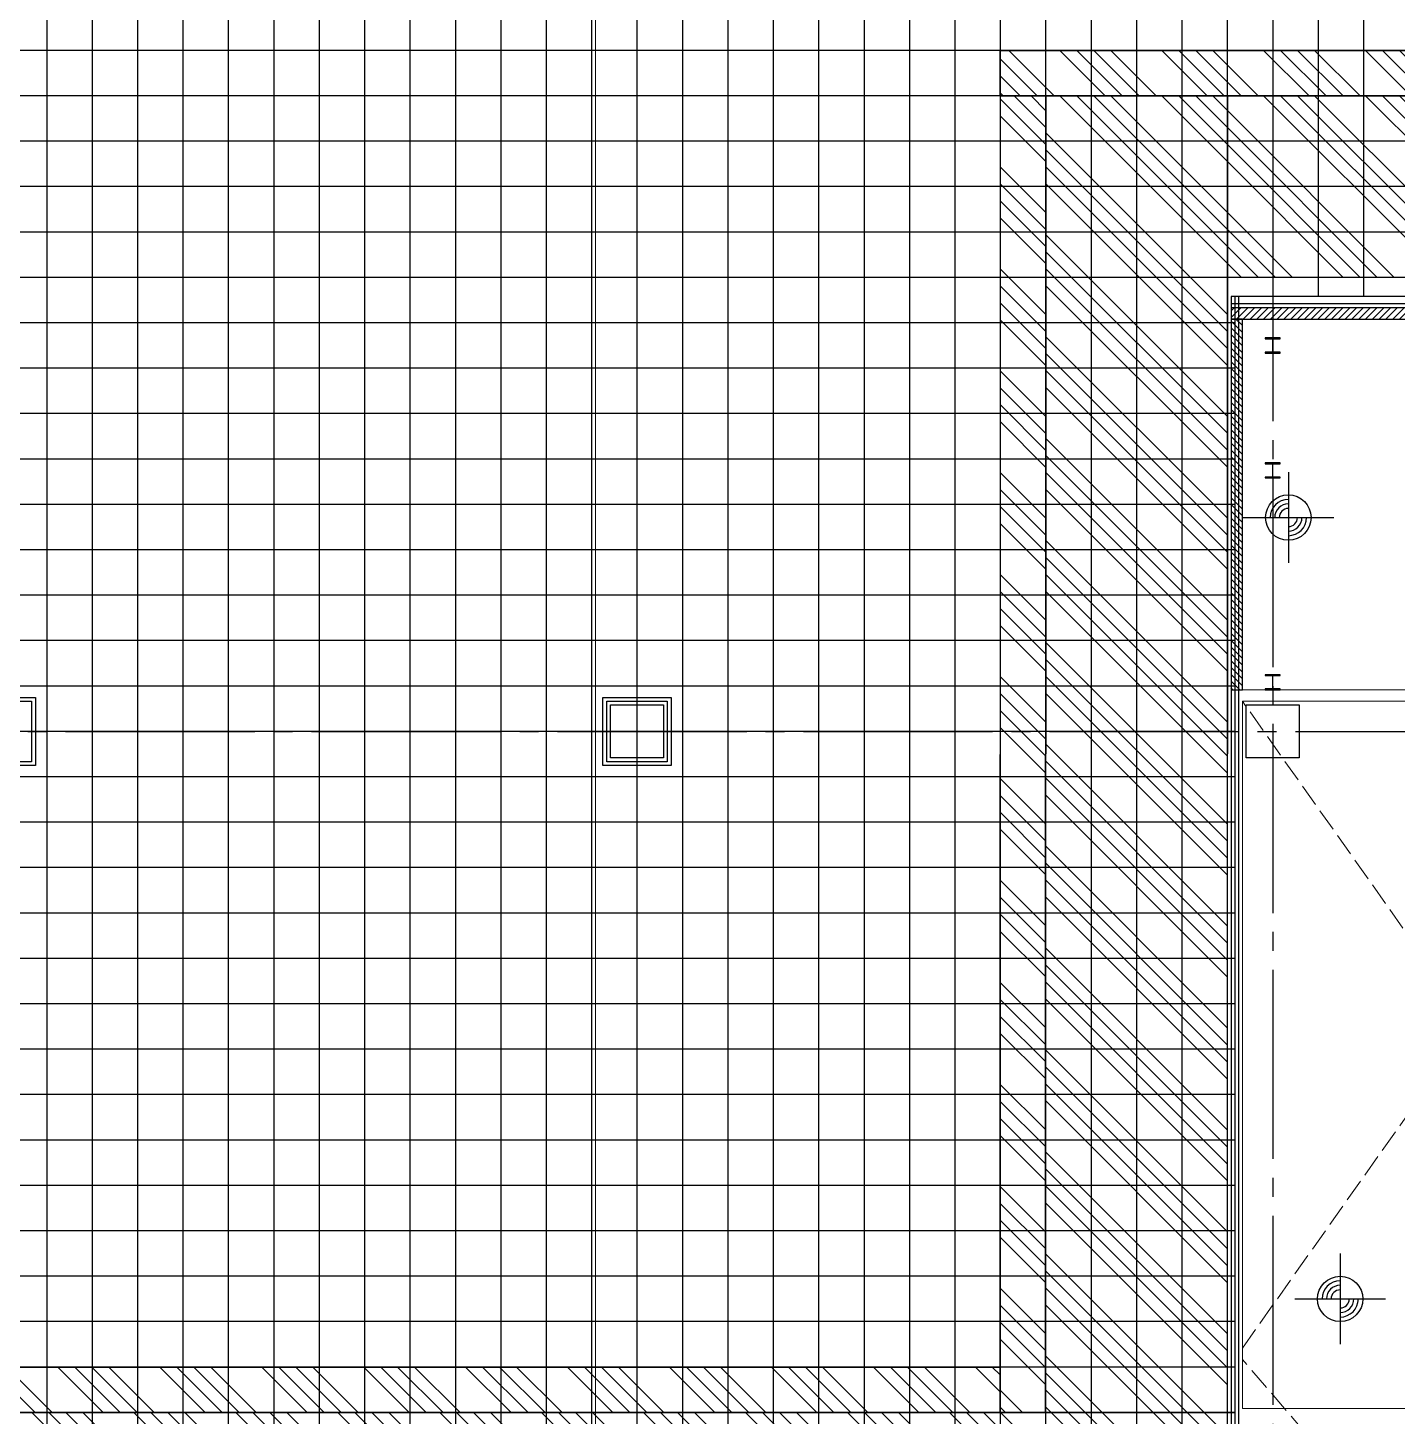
# Model space of a CAD drawing. Header units: millimetres. Extents: x -960 to 41501, y -1010 to 11880.
# Drawn here: x 15155 to 16965, y 595 to 2430 of the extents above; entities that cross this region are included whole.
import ezdxf
from ezdxf.enums import TextEntityAlignment as Align

# ---------------------------------------------------------------- set-up
doc = ezdxf.new("R2010")
doc.units = ezdxf.units.MM
doc.header["$LTSCALE"] = 100
doc.linetypes.add('X-S-FAB-L10$0$COL-CEN-LIN', pattern=[3.25, 2.5, -0.25, 0.25, -0.25])
doc.linetypes.add('X-S-FAB-L10$0$HIDDEN', pattern=[0.4, 0.3, -0.1])
for name, color, linetype in [('0-XREF', 7, 'Continuous'), ('188K-SM-03-F10-ARCH-PA-Y2257103$0$K-P1S-4.2-單抗', 53, 'Continuous'), ('188K-SM-03-F10-ARCH-PA-Y2257103$0$K-岩棉 2hr 7.5-單抗', 53, 'Continuous'), ('188K-SM-03-F10-ARCH-RF-Y2257103$0$K-RF-0.55', 191, 'Continuous'), ('188K-SM-03-F10-ARCH-RF-Y2257103$0$K-RF-0.55-AREA', 6, 'Continuous'), ('188K-SM-03-F10-ARCH-RF-Y2257103$0$K-RF-動線-1500', 5, 'Continuous'), ('188K-SM-03-F10-ARCH-RF-Y2257103$0$K-RF-動線-1500-預降', 14, 'Continuous'), ('X-S-FAB-L10$0$0-DIM-INT', 8, 'Continuous'), ('X-S-FAB-L10$0$0-DIM-TXT', 8, 'Continuous'), ('X-S-FAB-L10$0$A-WALL-IN', 8, 'Continuous'), ('X-S-FAB-L10$0$BLOCK', 8, 'Continuous'), ('X-S-FAB-L10$0$CCL', 8, 'X-S-FAB-L10$0$COL-CEN-LIN'), ('X-S-FAB-L10$0$COL-S', 8, 'Continuous'), ('X-S-FAB-L10$0$OPEN', 8, 'Continuous'), ('X-S-FAB-L10$0$S-FNDN', 8, 'Continuous'), ('X-S-FAB-L10$0$S-鋼柱', 1, 'Continuous'), ('X-S-FAB-L10$0$WALL_188K_IN', 8, 'Continuous')]:
    doc.layers.add(name, color=color, linetype=linetype)
doc.styles.add('X-S-FAB-L10$0$CHINA', font='simplex.shx', dxfattribs={"width": 0.75, "bigfont": 'chineset.shx'})
doc.styles.add('X-S-FAB-L10$0$Standard', font='', dxfattribs={"width": 0.8})
doc.styles.add('X-S-FAB-L10$0$TG_NOTE_TEXT', font='simplex.shx', dxfattribs={"width": 0.75, "bigfont": 'chineset.shx'})
doc.styles.get('X-S-FAB-L10$0$Standard').set_extended_font_data('Microsoft JhengHei')

# ---------------------------------------------------------------- blocks, each defined once
blk = doc.blocks.new('X-S-FAB-L10$0$FAB2-L05')
at = {"layer": 'X-S-FAB-L10$0$CCL'}
for p, q in [((-10200, 11005), (-10200, 0)), ((-9360, 11005), (-9360, 0)), ((-26880, 2220), (1210, 2220))]:
    blk.add_line(p, q, dxfattribs=at)
at = {"layer": 'X-S-FAB-L10$0$COL-S'}
for points in [[(-10235, 2255), (-10165, 2255), (-10165, 2185), (-10235, 2185)], [(-9395, 2255), (-9325, 2255), (-9325, 2185), (-9395, 2185)]]:
    blk.add_lwpolyline(points, close=True, dxfattribs=at)
blk = doc.blocks.new('X-S-FAB-L10')
at = {"layer": 'X-S-FAB-L10$0$WALL_188K_IN'}
h = blk.add_hatch(dxfattribs=at)
h.set_pattern_fill('LINE', color=256, scale=2, angle=45)
h.set_pattern_definition([(45, (16976.6165, 2045), (-4.49013, 4.49013), [])])
h.paths.add_polyline_path([(16745, 2045), (17075, 2045), (17075, 2060), (16745, 2060)])
h = blk.add_hatch(dxfattribs=at)
h.set_pattern_fill('LINE', color=256, scale=2, angle=135)
h.set_pattern_definition([(135, (16760, 1946.6165), (-4.49013, -4.49013), [])])
h.paths.add_polyline_path([(16760, 1555), (16760, 2045), (16745, 2045), (16745, 1555)])
at = {"layer": 'X-S-FAB-L10$0$0-DIM-INT'}
for p, q in [((16820.7, 1842.7), (16820.7, 1722.7)), ((16760.7, 1782.7), (16880.7, 1782.7)), ((16889.2, 810), (16889.2, 690)), ((16829.2, 750), (16949.2, 750))]:
    blk.add_line(p, q, dxfattribs=at)
for centre in [(16820.7, 1782.7), (16889.2, 750)]:
    blk.add_circle(centre, 30, dxfattribs=at)
for centre, radius, start, end in [((16820.7, 1782.7), 24, 90, 180), ((16820.7, 1782.7), 18, 90, 180), ((16820.7, 1782.7), 12, 90, 180), ((16820.7, 1782.7), 24, 270, 0), ((16820.7, 1782.7), 18, 270, 0), ((16820.7, 1782.7), 12, 270, 0), ((16889.2, 750), 24, 90, 180), ((16889.2, 750), 18, 90, 180), ((16889.2, 750), 12, 90, 180), ((16889.2, 750), 24, 270, 0), ((16889.2, 750), 18, 270, 0), ((16889.2, 750), 12, 270, 0)]:
    blk.add_arc(centre, radius, start, end, dxfattribs=at)
at = {"layer": 'X-S-FAB-L10$0$A-WALL-IN', "lineweight": 0}
for p, q in [((16745, 1555), (16760, 1555)), ((16745, 1555), (16745, -44)), ((17680, 1555), (16760, 1555)), ((16760, 605), (16760, 1540)), ((16760, 1540), (17365, 1540)), ((17365, 605), (16760, 605))]:
    blk.add_line(p, q, dxfattribs=at)
at = {"layer": 'X-S-FAB-L10$0$COL-S'}
for p, q in [((15925, 1535), (15995, 1535)), ((15925, 1465), (15925, 1535)), ((15995, 1535), (15995, 1465)), ((16765, 1535), (16835, 1535)), ((16765, 1465), (16765, 1535)), ((16835, 1535), (16835, 1465)), ((15995, 1465), (15925, 1465)), ((16835, 1465), (16765, 1465))]:
    blk.add_line(p, q, dxfattribs=at)
at = {"layer": 'X-S-FAB-L10$0$OPEN', "linetype": 'X-S-FAB-L10$0$HIDDEN', "lineweight": 0}
for p, q in [((16760, 685), (17365, 1540)), ((17365, 685), (16760, 1540)), ((17365, -35), (16760, 670))]:
    blk.add_line(p, q, dxfattribs=at)
at = {"layer": 'X-S-FAB-L10$0$S-FNDN', "lineweight": 0, "flags": 128}
blk.add_lwpolyline([(11070, 4530), (11935, 4530), (11935, -55), (12665, -55), (12665, -270), (15175, -270), (15175, -55), (15905, -55), (15905, 4530), (16672.5, 4530), (16672.5, 5003), (15905, 5003), (15905, 9055), (11935, 9055), (11935, 5003), (11070, 5003)], close=True, dxfattribs=at)
at = {"layer": 'X-S-FAB-L10$0$S-鋼柱'}
for p, q in [((16810, 2020), (16790, 2020)), ((16790, 2020), (16790, 2018.8)), ((16790, 2018.8), (16798.8, 2018.8)), ((16801.2, 2018.8), (16810, 2018.8)), ((16810, 2018.8), (16810, 2020)), ((16798.8, 2001.2), (16790, 2001.2)), ((16790, 2001.2), (16790, 2000)), ((16799.6, 2018), (16799.6, 2002)), ((16800.4, 2002), (16800.4, 2018)), ((16810, 2001.2), (16801.2, 2001.2)), ((16810, 2000), (16810, 2001.2)), ((16790, 2000), (16810, 2000)), ((16810, 1855), (16790, 1855)), ((16790, 1855), (16790, 1853.8)), ((16790, 1853.8), (16798.8, 1853.8)), ((16801.2, 1853.8), (16810, 1853.8)), ((16810, 1853.8), (16810, 1855)), ((16798.8, 1836.2), (16790, 1836.2)), ((16790, 1836.2), (16790, 1835)), ((16799.6, 1853), (16799.6, 1837)), ((16800.4, 1837), (16800.4, 1853)), ((16810, 1836.2), (16801.2, 1836.2)), ((16810, 1835), (16810, 1836.2)), ((16790, 1835), (16810, 1835)), ((16810, 1575), (16790, 1575)), ((16790, 1575), (16790, 1573.8)), ((16790, 1573.8), (16798.8, 1573.8)), ((16799.6, 1573), (16799.6, 1557)), ((16800.4, 1557), (16800.4, 1573)), ((16801.2, 1573.8), (16810, 1573.8)), ((16810, 1573.8), (16810, 1575)), ((16798.8, 1556.2), (16790, 1556.2)), ((16790, 1556.2), (16790, 1555)), ((16790, 1555), (16810, 1555)), ((16810, 1556.2), (16801.2, 1556.2)), ((16810, 1555), (16810, 1556.2))]:
    blk.add_line(p, q, dxfattribs=at)
for centre, start, end in [((16798.8, 2018), 360, 90), ((16801.2, 2018), 90, 180), ((16798.8, 2002), 270, 0), ((16801.2, 2002), 180, 270), ((16798.8, 1853), 360, 90), ((16801.2, 1853), 90, 180), ((16798.8, 1837), 270, 0), ((16801.2, 1837), 180, 270), ((16798.8, 1573), 360, 90), ((16801.2, 1573), 90, 180), ((16798.8, 1557), 270, 0), ((16801.2, 1557), 180, 270)]:
    blk.add_arc(centre, 0.8, start, end, dxfattribs=at)
at = {"layer": 'X-S-FAB-L10$0$WALL_188K_IN'}
for points in [[(16745, 2045), (17075, 2045), (17075, 2060), (16745, 2060)], [(16760, 1555), (16760, 2045), (16745, 2045), (16745, 1555)]]:
    blk.add_lwpolyline(points, close=True, dxfattribs=at)
at = {"layer": 'X-S-FAB-L10$0$BLOCK'}
blk.add_blockref('X-S-FAB-L10$0$FAB2-L05', (26160, -720), dxfattribs=at)
at = {"style": 'X-S-FAB-L10$0$TG_NOTE_TEXT', "width": 0.5, "flags": 1}
for p in [(7463.3, 9020), (18268.3, 8649), (11197.8, 4800.2), (16485.8, 4800.2), (25420.3, 2635), (13360, 320, 0), (7463.3, -33.3)]:
    blk.add_attdef('WH', text='', height=20, dxfattribs=at).set_placement(p, align=Align.BOTTOM_LEFT)
at = {"width": 0.5}
for style, p in [('X-S-FAB-L10$0$TG_NOTE_TEXT', (7585, 9020)), ('X-S-FAB-L10$0$TG_NOTE_TEXT', (18390, 8649)), ('X-S-FAB-L10$0$TG_NOTE_TEXT', (11117.5, 4813.5)), ('X-S-FAB-L10$0$TG_NOTE_TEXT', (16607.5, 4813.5)), ('X-S-FAB-L10$0$TG_NOTE_TEXT', (25350, 2635)), ('X-S-FAB-L10$0$Standard', (13129.4, 325, 0)), ('X-S-FAB-L10$0$TG_NOTE_TEXT', (7585, -20))]:
    blk.add_attdef('DESC', text='', height=10, dxfattribs=dict(at, style=style)).set_placement(p, align=Align.BOTTOM_LEFT)
for tag, style, p in [('TYPE', 'X-S-FAB-L10$0$TG_NOTE_TEXT', (7619.3, 9020)), ('NO', 'X-S-FAB-L10$0$TG_NOTE_TEXT', (7650.1, 9020)), ('TYPE', 'X-S-FAB-L10$0$TG_NOTE_TEXT', (18424.2, 8649)), ('NO', 'X-S-FAB-L10$0$TG_NOTE_TEXT', (18455, 8649)), ('NO', 'X-S-FAB-L10$0$TG_NOTE_TEXT', (11088.6, 4813.5)), ('TYPE', 'X-S-FAB-L10$0$TG_NOTE_TEXT', (11151.8, 4813.5)), ('TYPE', 'X-S-FAB-L10$0$TG_NOTE_TEXT', (16641.8, 4813.5)), ('NO', 'X-S-FAB-L10$0$TG_NOTE_TEXT', (16672.6, 4813.5)), ('NO', 'X-S-FAB-L10$0$TG_NOTE_TEXT', (25313, 2635)), ('TYPE', 'X-S-FAB-L10$0$TG_NOTE_TEXT', (25350, 2635)), ('NO', 'X-S-FAB-L10$0$Standard', (13100, 320, 0)), ('TYPE', 'X-S-FAB-L10$0$Standard', (13129.4, 320, 0)), ('TYPE', 'X-S-FAB-L10$0$TG_NOTE_TEXT', (7619.3, -20)), ('NO', 'X-S-FAB-L10$0$TG_NOTE_TEXT', (7650.1, -20))]:
    blk.add_attdef(tag, text='', height=10, dxfattribs=dict(at, style=style)).set_placement(p, align=Align.BOTTOM_RIGHT)
at = {"style": 'X-S-FAB-L10$0$TG_NOTE_TEXT', "width": 0.5, "flags": 1}
for rotation, p in [(180, (43, 7480)), (180, (943, 7480)), (90, (24310, 3717.8)), (270, (17080, 1711.7))]:
    blk.add_attdef('WH', text='', height=20, rotation=rotation, dxfattribs=at).set_placement(p, align=Align.BOTTOM_LEFT)
at = {"width": 0.5}
for rotation, style, p in [(180, 'X-S-FAB-L10$0$Standard', (317.6, 7480)), (180, 'X-S-FAB-L10$0$Standard', (1217.6, 7480)), (90, 'X-S-FAB-L10$0$TG_NOTE_TEXT', (24310, 3647.5)), (270, 'X-S-FAB-L10$0$TG_NOTE_TEXT', (17080, 1605))]:
    blk.add_attdef('DESC', text='', height=10, rotation=rotation, dxfattribs=dict(at, style=style)).set_placement(p, align=Align.BOTTOM_LEFT)
for tag, rotation, style, p in [('TYPE', 180, 'X-S-FAB-L10$0$Standard', (317.6, 7480)), ('NO', 180, 'X-S-FAB-L10$0$Standard', (347, 7480)), ('TYPE', 180, 'X-S-FAB-L10$0$Standard', (1217.6, 7480)), ('NO', 180, 'X-S-FAB-L10$0$Standard', (1247, 7480)), ('TYPE', 90, 'X-S-FAB-L10$0$TG_NOTE_TEXT', (24310, 3647.5)), ('NO', 90, 'X-S-FAB-L10$0$TG_NOTE_TEXT', (24310, 3610.5)), ('TYPE', 270, 'X-S-FAB-L10$0$TG_NOTE_TEXT', (17080, 1605)), ('NO', 270, 'X-S-FAB-L10$0$TG_NOTE_TEXT', (17080, 1573))]:
    blk.add_attdef(tag, text='', height=10, rotation=rotation, dxfattribs=dict(at, style=style)).set_placement(p, align=Align.BOTTOM_RIGHT)
at = {"layer": 'X-S-FAB-L10$0$0-DIM-TXT', "style": 'X-S-FAB-L10$0$CHINA', "width": 0.75}
for p in [(667.4, 7855.1, -2689.4), (22627.4, 6728.8), (25644.7, 6728.8), (24778.8, 5569.1), (1118.3, 4980), (417.8, 4594.6), (23874.8, 4355), (22927.4, 4330.1), (23749.9, 3901.4), (417.8, 3765.2), (1118.3, 3730), (417.8, 3115.8), (536.9, 2227.8), (16909, 1782.7), (888.4, 880.5), (16977.4, 750), (18878.8, 750), (25641.2, 553.2), (21364, 526.9)]:
    blk.add_attdef('HIG', text='', height=80, dxfattribs=at).set_placement(p, align=Align.MIDDLE_LEFT)
blk = doc.blocks.new('188K-SM-03-F10-ARCH-RF-Y2257103')
at = {"layer": '188K-SM-03-F10-ARCH-RF-Y2257103$0$K-RF-動線-1500'}
h = blk.add_hatch(dxfattribs=at)
h.set_pattern_fill('ANSI34', color=256, scale=5, angle=90)
h.paths.add_polyline_path([(16740.2, 2340), (16740, 600), (16500, 600), (16500.2, 2340)])
h = blk.add_hatch(dxfattribs=at)
h.set_pattern_fill('ANSI34', color=256, scale=5, angle=90)
h.paths.add_polyline_path([(23160, 2100), (16740.2, 2100), (16740.2, 2340), (23160, 2340)])
h = blk.add_hatch(dxfattribs=at)
h.set_pattern_fill('ANSI34', color=256, scale=5, angle=90)
h.paths.add_polyline_path([(1845, 600.1), (16750, 600), (16750, 360), (1845, 360)])
at = {"layer": '188K-SM-03-F10-ARCH-RF-Y2257103$0$K-RF-動線-1500-預降'}
h = blk.add_hatch(dxfattribs=at)
h.set_pattern_fill('ANSI34', color=256, scale=5, angle=90)
h.set_pattern_definition([(135, (60, 0), (-67.35192, -67.35192), []), (135, (60, 22.45), (-67.35192, -67.35192), []), (135, (60, 44.9), (-67.35192, -67.35192), []), (135, (60, 67.35), (-67.35192, -67.35192), [])])
h.paths.add_polyline_path([(23160, 2340), (16440, 2340), (16440, 2400), (23160, 2400)])
h = blk.add_hatch(dxfattribs=at)
h.set_pattern_fill('ANSI34', color=256, scale=5, angle=90)
h.set_pattern_definition([(135, (-240, -0.08), (-67.3519, -67.3519), []), (135, (-240, 22.37), (-67.3519, -67.3519), []), (135, (-240, 44.82), (-67.3519, -67.3519), []), (135, (-240, 67.27), (-67.3519, -67.3519), [])])
h.paths.add_polyline_path([(16500.2, 2339.9), (16500, 600), (16440.1, 600), (16440.2, 2339.9)])
h = blk.add_hatch(dxfattribs=at)
h.set_pattern_fill('ANSI34', color=256, scale=5, angle=90)
h.set_pattern_definition([(135, (-310, 0.09), (-67.3519, -67.3519), []), (135, (-310, 22.54), (-67.3519, -67.3519), []), (135, (-310, 44.99), (-67.3519, -67.3519), []), (135, (-310, 67.44), (-67.3519, -67.3519), [])])
h.paths.add_polyline_path([(1845, 660.1), (16440, 659.9), (16440, 599.9), (1845, 600.1)])
at = {"layer": '188K-SM-03-F10-ARCH-RF-Y2257103$0$K-RF-0.55'}
for p, q in [((15180, 9025), (15180, -12.5)), ((15240, 9025), (15240, -12.5)), ((15300, 9025), (15300, -12.5)), ((15360, 9025), (15360, -12.5)), ((15420, 9025), (15420, -12.5)), ((16740, 9012.5), (16740, -12.5)), ((16860, 9010.5), (16860, 2075)), ((16920, 9010.5), (16920, 2075)), ((15480, 8990), (15480, -12.5)), ((15540, 8990), (15540, -12.5)), ((15600, 8990), (15600, -12.5)), ((15660, 8990), (15660, -12.5)), ((15720, 8990), (15720, -12.5)), ((15780, 8990), (15780, -12.5)), ((15840, 8990), (15840, -12.5)), ((15900, 8990), (15900, -12.5)), ((16800, 8965), (16800, 2075)), ((16020, 4517.5), (16020, -12.5)), ((16080, 4517.5), (16080, -12.5)), ((16140, 4517.5), (16140, -12.5)), ((16200, 4517.5), (16200, -12.5)), ((16260, 4517.5), (16260, -12.5)), ((16320, 4517.5), (16320, -12.5)), ((16380, 4517.5), (16380, -12.5)), ((16440, 4517.5), (16440, -12.5)), ((16500, 4517.5), (16500, -12.5)), ((16560, 4517.5), (16560, -12.5)), ((16620, 4517.5), (16620, -12.5)), ((16680, 4517.5), (16680, -12.5)), ((15960, 4465), (15960, 35)), ((24315, 2400), (1845, 2400)), ((24315, 2340), (1845, 2340)), ((24315, 2280), (1845, 2280)), ((24315, 2220), (1845, 2220)), ((24315, 2160), (1845, 2160)), ((24315, 2100), (1845, 2100)), ((16750, 2040), (1845, 2040)), ((16750, 1980), (1845, 1980)), ((16750, 1920), (1845, 1920)), ((16750, 1860), (1845, 1860)), ((16750, 1800), (1845, 1800)), ((16750, 1740), (1845, 1740)), ((16750, 1680), (1845, 1680)), ((16750, 1620), (1845, 1620)), ((16750, 1560), (1845, 1560)), ((16750, 1500), (1845, 1500)), ((16750, 1440), (1845, 1440)), ((16750, 1380), (1845, 1380)), ((16750, 1320), (1845, 1320)), ((16750, 1260), (1845, 1260)), ((16750, 1200), (1845, 1200)), ((16750, 1140), (1845, 1140)), ((16750, 1080), (1845, 1080)), ((16750, 1020), (1845, 1020)), ((16750, 960), (1845, 960)), ((16750, 900), (1845, 900)), ((16750, 840), (1845, 840)), ((16750, 780), (1845, 780)), ((16750, 720), (1845, 720)), ((16750, 660), (1845, 660)), ((16750, 600), (1845, 600))]:
    blk.add_line(p, q, dxfattribs=at)
at = {"layer": '188K-SM-03-F10-ARCH-RF-Y2257103$0$K-RF-0.55-AREA', "elevation": 0}
blk.add_lwpolyline([(17090, 2075), (16750, 2075), (16750, -12.5), (15995, -12.5), (15995, 35), (15925, 35), (15925, -12.5), (15155, -12.5), (15155, 35), (15085, 35), (15085, -35), (15130, -35), (15130, -235), (12710, -235), (12710, -35), (12755, -35), (12755, 35), (12685, 35), (12685, -12.5), (11915, -12.5)], dxfattribs=at)
at = {"layer": '188K-SM-03-F10-ARCH-RF-Y2257103$0$K-RF-0.55-AREA'}
blk.add_lwpolyline([(15925, 1535), (15995, 1535), (15995, 1465), (15925, 1465)], close=True, dxfattribs=at)
at = {"layer": '188K-SM-03-F10-ARCH-RF-Y2257103$0$K-RF-動線-1500'}
for points in [[(16740.2, 2340), (16740, 600), (16500, 600), (16500.2, 2340)], [(23160, 2100), (16740.2, 2100), (16740.2, 2340), (23160, 2340)], [(1845, 600.1), (16750, 600), (16750, 360), (1845, 360)]]:
    blk.add_lwpolyline(points, close=True, dxfattribs=at)
at = {"layer": '188K-SM-03-F10-ARCH-RF-Y2257103$0$K-RF-動線-1500-預降'}
for points in [[(23160, 2340), (16440, 2340), (16440, 2400), (23160, 2400)], [(16500.2, 2339.9), (16500, 600), (16440.1, 600), (16440.2, 2339.9)], [(1845, 660.1), (16440, 659.9), (16440, 599.9), (1845, 600.1)]]:
    blk.add_lwpolyline(points, close=True, dxfattribs=at)
blk = doc.blocks.new('188K-SM-03-F10-ARCH-PA-Y2257103')
at = {"layer": '188K-SM-03-F10-ARCH-PA-Y2257103$0$K-P1S-4.2-單抗'}
for points in [[(15075, 1545), (15165, 1545), (15165, 1455), (15075, 1455)], [(15915, 1545), (16005, 1545), (16005, 1455), (15915, 1455)], [(15080, 1540), (15160, 1540), (15160, 1460), (15080, 1460)], [(15920, 1540), (16000, 1540), (16000, 1460), (15920, 1460)]]:
    blk.add_lwpolyline(points, close=True, dxfattribs=at)
at = {"layer": '188K-SM-03-F10-ARCH-PA-Y2257103$0$K-岩棉 2hr 7.5-單抗'}
for p, q in [((16745, 2075), (16745, 310, 0)), ((17090, 2075, 0), (16745, 2075, 0)), ((16755, 2075, 0), (16755, 310, 0)), ((17090, 2065, 0), (16745, 2065, 0))]:
    blk.add_line(p, q, dxfattribs=at)

msp = doc.modelspace()

# ---------------------------------------------------------------- block references
for name in ['X-S-FAB-L10', '188K-SM-03-F10-ARCH-RF-Y2257103']:
    msp.add_blockref(name, (0, 0))
at = {"layer": '0-XREF'}
msp.add_blockref('188K-SM-03-F10-ARCH-PA-Y2257103', (0, 0), dxfattribs=at)

doc.saveas('drawing.dxf')
